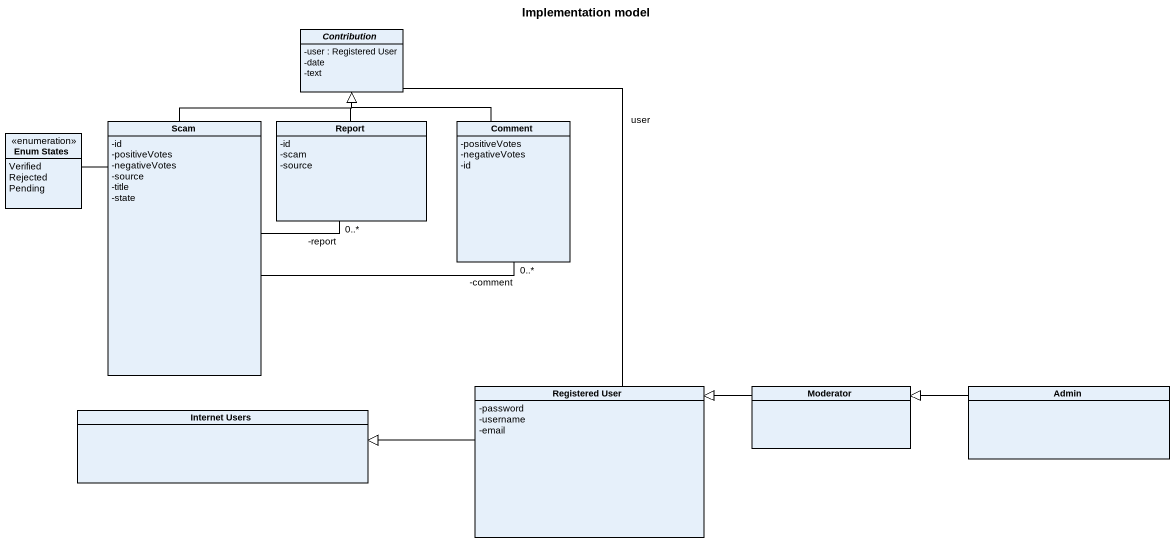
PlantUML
@startuml
title Implementation model
hide circle
hide empty members
skinparam classAttributeIconSize 0
abstract class Contribution {
  -user : Registered User
  -date
  -text
}
class Scam {
  -id
  -positiveVotes
  -negativeVotes
  -source
  -title
  -state
}
class Report {
  -id
  -scam
  -source
}
class Comment {
  -positiveVotes
  -negativeVotes
  -id
}
enum "Enum States" as Enum_States {
  Verified
  Rejected
  Pending
}
class "Registered User" as Registered_User {
  -password
  -username
  -email
}
class Moderator
class Admin
class "Internet Users" as Internet_Users
Scam -up-|> Contribution
Scam -right- "0..*\n-report" Report
Scam -right- "0..*\n-comment" Comment
Report -up-|> Contribution
Comment -up-|> Contribution
Enum_States -right- Scam
Registered_User -up- Contribution : user
Registered_User -left-|> Internet_Users
Moderator -left-|> Registered_User
Admin -left-|> Moderator
@enduml
